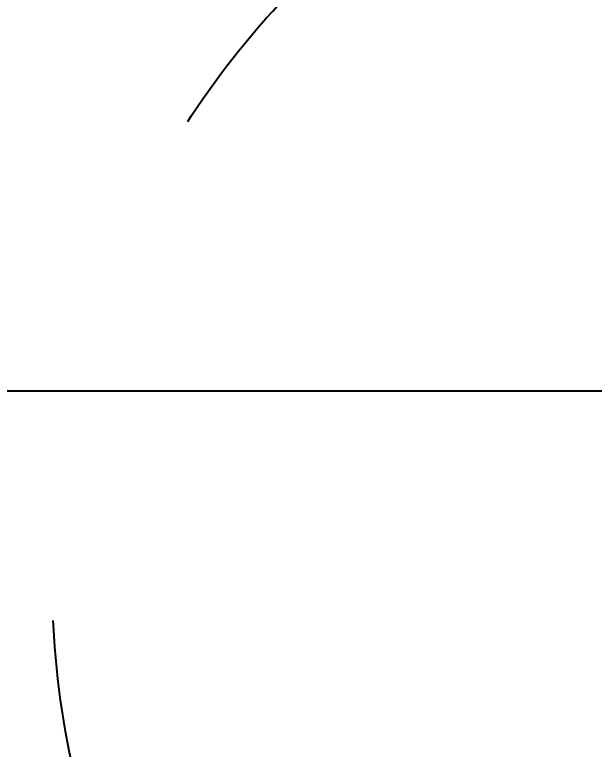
# Model space of a CAD drawing. Header units: metres. Extents: x 0 to 21025, y 0 to 14850.
# Drawn here: x 1821.7 to 1996.9, y 11584.4 to 11806.4 of the extents above; entities that cross this region are included whole.
import ezdxf

# ---------------------------------------------------------------- set-up
doc = ezdxf.new("R2010")
doc.units = ezdxf.units.M
doc.header["$LTSCALE"] = 25
doc.linetypes.add('PHANTOM', pattern=[63.5, 31.75, -6.35, 6.35, -6.35, 6.35, -6.35])
for name, color, linetype in [('18_COTAS', 7, 'Continuous'), ('SDM', 7, 'Continuous'), ('SRE', 2, 'PHANTOM')]:
    doc.layers.add(name, color=color, linetype=linetype)
doc.styles.add('ROMANS', font='ROMANS.SHX')
doc.dimstyles.new('25___1-25', dxfattribs={"dimscale": 25, "dimtxt": 2.5, "dimasz": 2, "dimexe": 1.5, "dimexo": 1, "dimgap": 0.5, "dimtad": 1, "dimzin": 12, "dimtxsty": 'ROMANS', "dimcen": 0, "dimclrd": 256, "dimclre": 256, "dimclrt": 3, "dimazin": 3, "dimtfac": 1, "dimtmove": 0, "dimatfit": 0, "dimfxl": 1, "dimlwd": -1, "dimlwe": -1, "dimarcsym": 0})

# ---------------------------------------------------------------- blocks, each defined once
blk = doc.blocks.new('*D16')
at = {"layer": '18_COTAS', "transparency": 16777216}
for p, q in [((2058.56, 13184.68), (788.1, 13184.68)), ((825.6, 11742.68), (825.6, 13134.68)), ((1392.68, 11692.68), (788.1, 11692.68))]:
    blk.add_line(p, q, dxfattribs=at)
for points in [[(817.27, 13134.68), (833.93, 13134.68), (825.6, 13184.68)], [(817.27, 11742.68), (833.93, 11742.68), (825.6, 11692.68)]]:
    blk.add_solid(points, dxfattribs=at)
at = {"layer": 'Defpoints', "color": 0, "transparency": 16777216}
for p in [(825.6, 13184.68), (2083.56, 13184.68), (1417.68, 11692.68)]:
    blk.add_point(p, dxfattribs=at)
at = {"layer": '18_COTAS', "color": 3, "transparency": 16777216, "insert": (781.85, 12438.68), "char_height": 62.5, "attachment_point": 5, "rotation": 90, "style": 'ROMANS'}
blk.add_mtext('1492', dxfattribs=at)

msp = doc.modelspace()

# ---------------------------------------------------------------- linework, layer by layer
at = {"layer": 'SDM'}
msp.add_line((2019.517, 11692.681), (1417.675, 11692.681), dxfattribs=at)
at = {"layer": 'SRE'}
msp.add_circle((2089.467, 11635.144), 256.394, dxfattribs=at)

# ---------------------------------------------------------------- dimensions: what is measured, and where the dimension line sits
at = {"layer": '18_COTAS'}
dim = msp.add_linear_dim(base=(825.6, 13184.681), p1=(1417.675, 11692.681), p2=(2083.564, 13184.681), angle=90, dimstyle='25___1-25', dxfattribs=at)
dim.commit()
dim.dimension.update_dxf_attribs({"geometry": '*D16', "text_midpoint": (781.85, 12438.681)})

doc.saveas('drawing.dxf')
